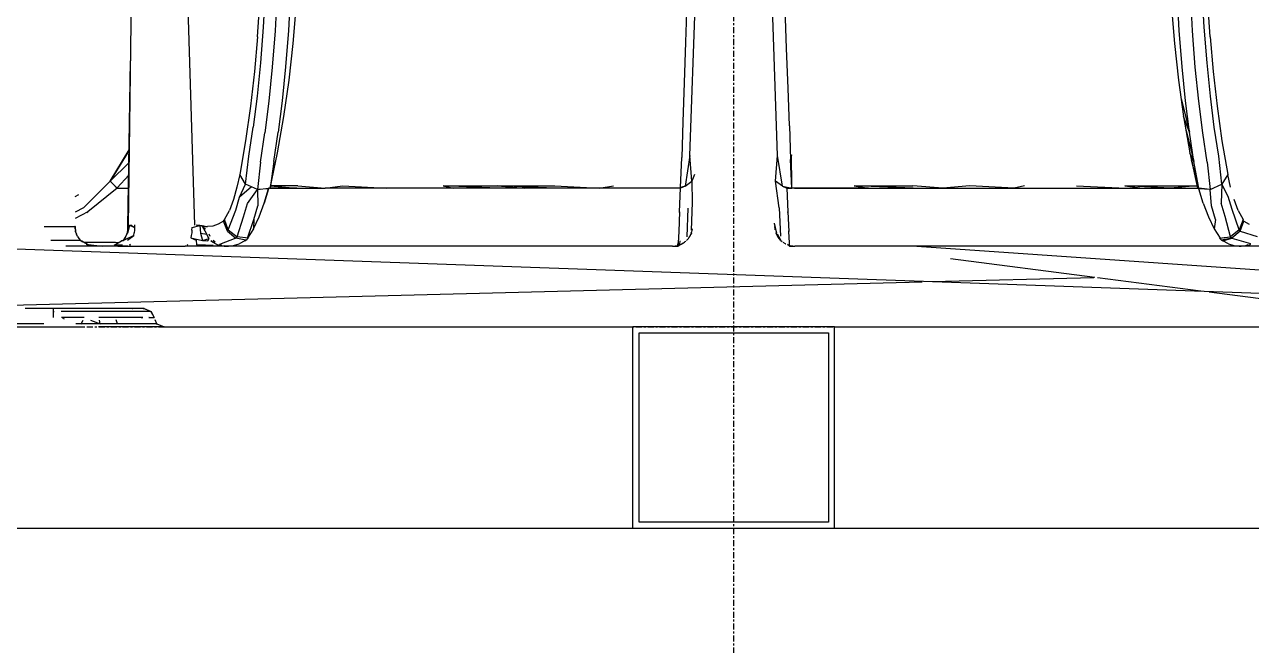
# Model space of a CAD drawing. Header units: millimetres. Extents: x -57554 to 16546, y 2142 to 98430.
# Drawn here: x -25948 to -25340, y 74134 to 74442 of the extents above; entities that cross this region are included whole.
import ezdxf

# ---------------------------------------------------------------- set-up
doc = ezdxf.new("R2010")
doc.units = ezdxf.units.MM
doc.linetypes.add('DXK_LINE_DOT3', pattern=[5.9187, 2.979, -0.9799, 0.9799, -0.9799])

msp = doc.modelspace()

# ---------------------------------------------------------------- linework, layer by layer
at = {"color": 1, "linetype": 'DXK_LINE_DOT3'}
for p, q in [((-25596.37, 71792.5), (-25596.37, 84292.5)), ((-32096.37, 74292.5), (-10096.37, 74292.5))]:
    msp.add_line(p, q, dxfattribs=at)
at = {"color": 2, "linetype": 'Continuous'}
for p, q in [((-25618.09, 74377.5), (-25614.45, 74481.91)), ((-25574.65, 74377.5), (-25578.29, 74481.9)), ((-25896.63, 74342.54), (-25895.03, 74465.35)), ((-25863.76, 74342.91), (-25867.41, 74465.22)), ((-25828.73, 74459.99), (-25829.74, 74441.15)), ((-25363, 74441.15), (-25364.01, 74459.99)), ((-25832.61, 74436.31), (-25831.52, 74453.32)), ((-25822.86, 74458.49), (-25823.89, 74439.23)), ((-25816.27, 74458.75), (-25817.31, 74439.49)), ((-25619.67, 74453.43), (-25620.28, 74433.58)), ((-25375.43, 74439.49), (-25376.46, 74458.75)), ((-25368.84, 74439.23), (-25369.88, 74458.49)), ((-25360.13, 74436.31), (-25361.22, 74453.32)), ((-25814.95, 74432.92), (-25813.46, 74450.76)), ((-25570.18, 74430.57), (-25570.88, 74450.55)), ((-25379.28, 74450.76), (-25377.79, 74432.92)), ((-25829.74, 74441.15), (-25831.12, 74423.45)), ((-25361.62, 74423.45), (-25363, 74441.15)), ((-25832.61, 74436.31), (-25834.13, 74419.1)), ((-25823.89, 74439.23), (-25825.3, 74421.2)), ((-25817.31, 74439.49), (-25818.71, 74421.46)), ((-25374.03, 74421.46), (-25375.43, 74439.49)), ((-25367.44, 74421.2), (-25368.84, 74439.23)), ((-25360.13, 74436.31), (-25358.61, 74419.1)), ((-25816.96, 74414.86), (-25814.95, 74432.92)), ((-25620.28, 74433.58), (-25620.91, 74413.42)), ((-25569.46, 74410.78), (-25570.18, 74430.57)), ((-25377.79, 74432.92), (-25375.78, 74414.86)), ((-25896.86, 74342.38), (-25895.56, 74424.46)), ((-25831.12, 74423.45), (-25832.79, 74406.88)), ((-25359.95, 74406.89), (-25361.62, 74423.45)), ((-25834.13, 74419.1), (-25836.08, 74401.84)), ((-25825.3, 74421.2), (-25827, 74404.35)), ((-25818.71, 74421.46), (-25820.41, 74404.62)), ((-25372.33, 74404.62), (-25374.03, 74421.46)), ((-25365.74, 74404.35), (-25367.44, 74421.2)), ((-25358.61, 74419.1), (-25356.66, 74401.84)), ((-25819.51, 74396.74), (-25816.96, 74414.86)), ((-25620.91, 74413.42), (-25621.56, 74394.05)), ((-25568.78, 74392.14), (-25569.46, 74410.78)), ((-25375.78, 74414.86), (-25373.23, 74396.74)), ((-25832.79, 74406.88), (-25834.73, 74391.44)), ((-25820.41, 74404.62), (-25822.38, 74388.94)), ((-25374.49, 74405.72), (-25370.36, 74388.94)), ((-25370.36, 74388.94), (-25372.33, 74404.62)), ((-25358.01, 74391.44), (-25359.95, 74406.89)), ((-25836.08, 74401.84), (-25838.5, 74384.73)), ((-25827, 74404.35), (-25828.97, 74388.67)), ((-25363.77, 74388.67), (-25365.74, 74404.35)), ((-25356.66, 74401.84), (-25354.24, 74384.73)), ((-25822.62, 74378.77), (-25819.51, 74396.74)), ((-25621.56, 74394.05), (-25622.17, 74376.42)), ((-25370.36, 74388.94), (-25373.23, 74396.74)), ((-25373.23, 74396.74), (-25370.12, 74378.77)), ((-25836.9, 74377.1), (-25834.73, 74391.44)), ((-25831.17, 74374.13), (-25828.97, 74388.67)), ((-25824.58, 74374.39), (-25822.38, 74388.94)), ((-25568.78, 74392.14), (-25568.15, 74375.43)), ((-25372.04, 74389.83), (-25368.16, 74374.39)), ((-25368.16, 74374.39), (-25370.36, 74388.94)), ((-25361.57, 74374.13), (-25363.77, 74388.67)), ((-25355.84, 74377.1), (-25358.01, 74391.44)), ((-25905.69, 74364.71), (-25896.26, 74380.23)), ((-25896.26, 74380.09), (-25905.69, 74364.71)), ((-25838.5, 74384.73), (-25841.43, 74368.04)), ((-25354.24, 74384.73), (-25351.31, 74368.04)), ((-25838.52, 74363.19), (-25836.9, 74377.1)), ((-25831.17, 74374.13), (-25832.65, 74360.56)), ((-25826.33, 74361.26), (-25822.62, 74378.77)), ((-25824.58, 74374.39), (-25826.33, 74361.26)), ((-25622.81, 74361.53), (-25622.17, 74376.42)), ((-25618.09, 74377.5), (-25620.5, 74362.26)), ((-25617.11, 74364.71), (-25618.09, 74377.5)), ((-25575.62, 74364.71), (-25574.65, 74377.5)), ((-25572.24, 74362.26), (-25574.65, 74377.5)), ((-25567.76, 74377.79), (-25568.15, 74375.43)), ((-25567.6, 74361.27), (-25568.15, 74375.43)), ((-25567.64, 74362.42), (-25567.76, 74377.79)), ((-25370.12, 74378.77), (-25366.41, 74361.26)), ((-25368.16, 74374.39), (-25370.12, 74378.77)), ((-25369.55, 74376.11), (-25366.41, 74361.26)), ((-25365.63, 74361.18), (-25369.33, 74375.03)), ((-25365.63, 74361.18), (-25368.16, 74374.39)), ((-25361.57, 74374.13), (-25360.09, 74360.56)), ((-25354.22, 74363.19), (-25355.84, 74377.1)), ((-25905.69, 74364.71), (-25896.36, 74373.8)), ((-25841.43, 74368.04), (-25842.83, 74361.67)), ((-25838.52, 74363.19), (-25841.43, 74368.04)), ((-25615.8, 74368.04), (-25617.11, 74364.71)), ((-25351.31, 74368.04), (-25354.22, 74363.19)), ((-25349.92, 74361.68), (-25351.31, 74368.04)), ((-25905.69, 74364.71), (-25918.93, 74351.52)), ((-25903.16, 74362.26), (-25905.69, 74364.71)), ((-25902.27, 74361.24), (-25903.16, 74362.26)), ((-25903.16, 74362.26), (-25902.02, 74361.26)), ((-25896.46, 74367.71), (-25902.14, 74361.37)), ((-25841.51, 74356.81), (-25838.52, 74363.19)), ((-25835.58, 74361.88), (-25841.51, 74356.81)), ((-25832.65, 74360.56), (-25838.52, 74363.19)), ((-25812.66, 74362.37), (-25826.08, 74362.43)), ((-25826.08, 74362.43), (-25813.03, 74361.26)), ((-25812.66, 74362.37), (-25799.07, 74361.26)), ((-25799.07, 74361.26), (-25790.42, 74362.37)), ((-25790.42, 74362.37), (-25768.63, 74361.26)), ((-25713.63, 74361.26), (-25740.56, 74362.37)), ((-25740.56, 74362.37), (-25685.16, 74362.37)), ((-25740.56, 74362.37), (-25735.47, 74361.26)), ((-25685.32, 74361.26), (-25713.43, 74362.37)), ((-25713.43, 74362.37), (-25700.13, 74361.26)), ((-25685.16, 74362.37), (-25663.16, 74361.26)), ((-25663.16, 74361.26), (-25656.04, 74362.37)), ((-25620.5, 74362.26), (-25622.81, 74361.53)), ((-25620.5, 74362.26), (-25622.73, 74361.24)), ((-25620.5, 74362.26), (-25617.11, 74364.71)), ((-25617.11, 74364.71), (-25616.97, 74354.05)), ((-25572.24, 74362.26), (-25575.62, 74364.71)), ((-25573.77, 74351.52), (-25575.62, 74364.71)), ((-25572.24, 74362.26), (-25570.01, 74361.24)), ((-25572.24, 74362.26), (-25567.6, 74361.27)), ((-25507.41, 74361.26), (-25536.69, 74362.37)), ((-25536.69, 74362.37), (-25507.58, 74362.37)), ((-25536.69, 74362.37), (-25529.58, 74361.26)), ((-25492.61, 74361.26), (-25507.58, 74362.37)), ((-25479.31, 74362.37), (-25492.61, 74361.26)), ((-25457.27, 74361.26), (-25479.31, 74362.37)), ((-25452.18, 74362.37), (-25457.27, 74361.26)), ((-25426.43, 74362.37), (-25401.9, 74361.26)), ((-25379.71, 74361.26), (-25402.32, 74362.37)), ((-25402.32, 74362.37), (-25380.08, 74362.37)), ((-25402.32, 74362.37), (-25393.67, 74361.26)), ((-25380.08, 74362.37), (-25366.66, 74362.43)), ((-25366.66, 74362.43), (-25379.71, 74361.26)), ((-25360.09, 74360.56), (-25354.22, 74363.19)), ((-25354.22, 74363.19), (-25354.64, 74353.84)), ((-25354.22, 74363.19), (-25353.79, 74363.91)), ((-25351.09, 74357.01), (-25354.22, 74363.19)), ((-25921.4, 74357.85), (-25923.15, 74356.9)), ((-25902.27, 74361.24), (-25916.74, 74349.44)), ((-25902.02, 74361.26), (-25902.27, 74361.24)), ((-25902.02, 74361.26), (-25901.82, 74361.26)), ((-25901.82, 74361.26), (-25896.56, 74361.26)), ((-25842.83, 74361.67), (-25844.52, 74355.61)), ((-25843.4, 74350.34), (-25841.51, 74356.81)), ((-25837.59, 74353.58), (-25832.65, 74360.56)), ((-25832.65, 74360.56), (-25827.11, 74361.18)), ((-25827.13, 74360.96), (-25832.65, 74360.56)), ((-25832.65, 74360.56), (-25832.47, 74352.39)), ((-25829.27, 74353.77), (-25827.13, 74360.96)), ((-25827.1, 74360.96), (-25829.27, 74353.77)), ((-25826.33, 74361.26), (-25827.11, 74361.18)), ((-25826.33, 74361.26), (-25827.1, 74360.96)), ((-25813.03, 74361.26), (-25826.33, 74361.26)), ((-25826.33, 74361.26), (-25799.07, 74361.26)), ((-25625.14, 74361.26), (-25799.07, 74361.26)), ((-25622.72, 74361.33), (-25663.16, 74361.26)), ((-25625.14, 74361.27), (-25656.2, 74361.26)), ((-25625.14, 74361.33), (-25625.14, 74361.27)), ((-25624.86, 74361.33), (-25625.14, 74361.27)), ((-25625.14, 74361.27), (-25625.14, 74361.33)), ((-25622.73, 74361.24), (-25625.14, 74361.26)), ((-25623.23, 74349.49), (-25622.73, 74361.24)), ((-25622.72, 74361.33), (-25622.72, 74361.56)), ((-25570.01, 74361.24), (-25567.6, 74361.27)), ((-25529.58, 74361.26), (-25570.01, 74361.24)), ((-25570.01, 74361.24), (-25569.51, 74349.44)), ((-25536.54, 74361.26), (-25567.6, 74361.26)), ((-25566.29, 74361.27), (-25529.58, 74361.26)), ((-25529.58, 74361.26), (-25366.41, 74361.26)), ((-25366.41, 74361.26), (-25365.63, 74361.18)), ((-25365.64, 74360.96), (-25366.41, 74361.26)), ((-25360.09, 74360.56), (-25365.64, 74360.96)), ((-25363.48, 74353.79), (-25365.64, 74360.96)), ((-25360.09, 74360.56), (-25365.63, 74361.18)), ((-25360.09, 74360.56), (-25359.28, 74360.92)), ((-25359.46, 74352.42), (-25360.09, 74360.56)), ((-25349.19, 74350.56), (-25351.09, 74357.01)), ((-25918.93, 74351.52), (-25923.04, 74349.36)), ((-25848.99, 74345.63), (-25846.55, 74350.13)), ((-25847.08, 74340.49), (-25843.4, 74350.34)), ((-25844.52, 74355.61), (-25846.55, 74350.13)), ((-25839.54, 74346.92), (-25837.59, 74353.58)), ((-25834.44, 74345.66), (-25832.47, 74352.39)), ((-25831.78, 74347.03), (-25829.27, 74353.77)), ((-25619.2, 74351.33), (-25619.69, 74337.13)), ((-25616.97, 74354.05), (-25617.45, 74340.33)), ((-25573.77, 74351.52), (-25573.27, 74337.35)), ((-25363.48, 74353.79), (-25360.97, 74347.06)), ((-25357.48, 74345.69), (-25359.46, 74352.42)), ((-25352.69, 74347.21), (-25354.64, 74353.84)), ((-25345.66, 74340.49), (-25349.19, 74350.56)), ((-25346.19, 74350.14), (-25348.23, 74355.64)), ((-25346.19, 74350.14), (-25343.75, 74345.63)), ((-25916.74, 74349.44), (-25922.98, 74346.14)), ((-25917.27, 74349.16), (-25916.74, 74349.44)), ((-25849.42, 74344.81), (-25852.04, 74343.33)), ((-25849.42, 74344.81), (-25849.1, 74345.35)), ((-25849.24, 74345.08), (-25849.42, 74344.81)), ((-25847.5, 74339.82), (-25849.42, 74344.81)), ((-25849.1, 74345.35), (-25849.24, 74345.08)), ((-25848.99, 74345.63), (-25849.1, 74345.35)), ((-25847.08, 74340.49), (-25848.99, 74345.63)), ((-25842.72, 74337.05), (-25839.54, 74346.92)), ((-25837.61, 74336.41), (-25834.44, 74345.66)), ((-25834.6, 74341.07), (-25831.78, 74347.03)), ((-25834.44, 74345.66), (-25834.6, 74341.07)), ((-25623.23, 74349.49), (-25623.7, 74339.75)), ((-25623.25, 74349.17), (-25623.23, 74349.49)), ((-25574.94, 74338.89), (-25576.09, 74343.89)), ((-25574.95, 74338.91), (-25576.09, 74343.76)), ((-25569.49, 74349.16), (-25569.51, 74349.44)), ((-25569.51, 74349.44), (-25569.03, 74339.71)), ((-25360.97, 74347.06), (-25358.15, 74341.08)), ((-25357.48, 74345.69), (-25358.15, 74341.08)), ((-25350.02, 74337.05), (-25352.69, 74347.21)), ((-25343.75, 74345.63), (-25345.66, 74340.49)), ((-25345.24, 74339.82), (-25343.32, 74344.81)), ((-25343.64, 74345.35), (-25343.75, 74345.63)), ((-25343.32, 74344.81), (-25343.5, 74345.08)), ((-25343.32, 74344.81), (-25340.7, 74343.33)), ((-25938.35, 74342.15), (-25923.22, 74342.15)), ((-25923.04, 74342.22), (-25923.22, 74342.15)), ((-25923.1, 74340.88), (-25923.04, 74342.22)), ((-25922.94, 74342.3), (-25923.04, 74342.22)), ((-25923.04, 74342.22), (-25922.83, 74339.63)), ((-25922.81, 74339.63), (-25922.85, 74340.19)), ((-25922.83, 74339.63), (-25922.41, 74338.43)), ((-25921.85, 74337.3), (-25922.41, 74338.43)), ((-25899.14, 74335.33), (-25897.03, 74338.83)), ((-25893.95, 74337.8), (-25899.14, 74335.33)), ((-25897.37, 74338.43), (-25897.86, 74337.45)), ((-25897.37, 74338.43), (-25896.98, 74339.57)), ((-25897.17, 74335.49), (-25893.95, 74337.8)), ((-25896.07, 74342.7), (-25897.03, 74338.83)), ((-25897.03, 74338.83), (-25896.79, 74342.46)), ((-25896.94, 74340.19), (-25896.86, 74342.38)), ((-25896.63, 74342.54), (-25896.39, 74342.62)), ((-25896.63, 74342.54), (-25896.39, 74342.62)), ((-25895.68, 74342.78), (-25896.07, 74342.7)), ((-25893.57, 74341.67), (-25896.07, 74342.7)), ((-25895.23, 74342.85), (-25895.68, 74342.78)), ((-25895.23, 74342.85), (-25893.57, 74341.67)), ((-25893.95, 74337.8), (-25893.77, 74339.04)), ((-25893.64, 74340.33), (-25893.77, 74339.04)), ((-25893.57, 74341.67), (-25893.64, 74340.33)), ((-25893.56, 74343.02), (-25893.57, 74341.67)), ((-25865.44, 74337.8), (-25865.68, 74336.66)), ((-25865.25, 74339.04), (-25865.44, 74337.8)), ((-25865.12, 74340.33), (-25865.25, 74339.04)), ((-25865.12, 74340.33), (-25865.05, 74341.67)), ((-25865.05, 74341.67), (-25861.19, 74342.62)), ((-25862.45, 74342.78), (-25863.1, 74342.85)), ((-25861.81, 74342.7), (-25862.45, 74342.78)), ((-25861.19, 74342.62), (-25861.81, 74342.7)), ((-25861.19, 74342.62), (-25860.61, 74342.54)), ((-25860.61, 74342.54), (-25861.19, 74342.62)), ((-25861.19, 74342.62), (-25860.89, 74338.83)), ((-25860.89, 74338.83), (-25859.9, 74335.33)), ((-25860.89, 74338.83), (-25857.75, 74338.4)), ((-25860.08, 74342.46), (-25860.61, 74342.54)), ((-25857.75, 74338.4), (-25860.08, 74342.46)), ((-25859.6, 74342.38), (-25860.08, 74342.46)), ((-25860.08, 74342.46), (-25858.45, 74340.88)), ((-25859.18, 74342.3), (-25859.6, 74342.38)), ((-25858.84, 74342.22), (-25859.18, 74342.3)), ((-25858.57, 74342.15), (-25858.84, 74342.22)), ((-25858.57, 74342.15), (-25857.39, 74342.15)), ((-25857.2, 74337.3), (-25857.76, 74338.43)), ((-25854.71, 74342.45), (-25857.39, 74342.15)), ((-25856.02, 74337.3), (-25856.58, 74338.43)), ((-25852.04, 74343.33), (-25854.71, 74342.45)), ((-25847.5, 74339.82), (-25847.08, 74340.49)), ((-25847.5, 74339.82), (-25843.43, 74336.37)), ((-25847.08, 74340.49), (-25842.72, 74337.05)), ((-25834.6, 74341.07), (-25837.58, 74336.4)), ((-25623.7, 74339.75), (-25624.01, 74334.1)), ((-25617.92, 74337.74), (-25618.16, 74337.3)), ((-25617.99, 74337.68), (-25617.61, 74338.48)), ((-25617.57, 74338.43), (-25617.67, 74338.24)), ((-25617.36, 74338.96), (-25617.57, 74338.43)), ((-25617.57, 74338.43), (-25617.52, 74338.57)), ((-25617.43, 74338.88), (-25617.16, 74339.75)), ((-25617.12, 74339.63), (-25616.97, 74340.26)), ((-25617.04, 74340.15), (-25616.88, 74341.1)), ((-25575.9, 74340.88), (-25576.03, 74342.15)), ((-25575.81, 74340.48), (-25575.86, 74340.68)), ((-25575.5, 74339.32), (-25575.62, 74339.63)), ((-25575.17, 74338.43), (-25575.36, 74338.94)), ((-25574.58, 74337.3), (-25575.17, 74338.43)), ((-25573.08, 74335.49), (-25574.64, 74338.33)), ((-25572.98, 74335.31), (-25574.39, 74337.48)), ((-25569.03, 74339.71), (-25569.05, 74340.1)), ((-25568.73, 74334.09), (-25569.03, 74339.71)), ((-25358.15, 74341.08), (-25355.15, 74336.4)), ((-25345.66, 74340.49), (-25350.02, 74337.05)), ((-25345.24, 74339.82), (-25349.31, 74336.37)), ((-25345.24, 74339.82), (-25345.66, 74340.49)), ((-25345.24, 74339.82), (-25336.72, 74337.3)), ((-25992.01, 74332.5), (-24994.51, 74297)), ((-25920.36, 74335.31), (-25935.1, 74335.31)), ((-25901.96, 74332.5), (-25927.71, 74332.5)), ((-25921.85, 74337.3), (-25921.16, 74336.25)), ((-25921.16, 74336.25), (-25920.36, 74335.31)), ((-25919.44, 74334.48), (-25920.36, 74335.31)), ((-25920.36, 74335.31), (-25919.72, 74335.16)), ((-25919.72, 74335.16), (-25916.11, 74333.02)), ((-25918.47, 74334.42), (-25903.02, 74334.42)), ((-25916.21, 74332.82), (-25917.35, 74333.23)), ((-25916.62, 74333.32), (-25909.49, 74332.5)), ((-25896.97, 74332.5), (-25912.94, 74332.5)), ((-25903.67, 74333.02), (-25900.06, 74335.16)), ((-25903.67, 74333.02), (-25902.36, 74333.1)), ((-25903.02, 74334.42), (-25901.61, 74334.24)), ((-25902.36, 74333.1), (-25899.54, 74333.18)), ((-25901.96, 74332.5), (-25896.97, 74332.5)), ((-25900.06, 74335.16), (-25899.14, 74335.33)), ((-25899.43, 74335.31), (-25900.06, 74335.16)), ((-25898.62, 74336.25), (-25899.43, 74335.31)), ((-25899.14, 74335.33), (-25899.43, 74335.31)), ((-25898.14, 74336.99), (-25898.62, 74336.25)), ((-25896.97, 74332.5), (-25868.45, 74332.5)), ((-25896.06, 74332.86), (-25895.62, 74333.31)), ((-25895.68, 74333.25), (-25896.06, 74332.86)), ((-25895.62, 74333.31), (-25895.68, 74333.25)), ((-25849.18, 74332.5), (-25868.45, 74332.5)), ((-25867.54, 74332.86), (-25867.1, 74333.31)), ((-25867.16, 74333.25), (-25867.54, 74332.86)), ((-25867.1, 74333.31), (-25867.16, 74333.25)), ((-25865.68, 74336.66), (-25862.97, 74335.49)), ((-25865.68, 74336.66), (-25859.9, 74335.33)), ((-25862.97, 74335.49), (-25862.81, 74333.18)), ((-25862.81, 74333.18), (-25858.4, 74333.1)), ((-25859.9, 74335.33), (-25856.52, 74336.25)), ((-25859.9, 74335.33), (-25857.23, 74335.16)), ((-25858.4, 74333.1), (-25854.57, 74333.02)), ((-25857.23, 74335.16), (-25856.52, 74336.25)), ((-25856.52, 74336.25), (-25857.2, 74337.3)), ((-25855.71, 74335.31), (-25855.4, 74335.03)), ((-25855.71, 74335.31), (-25854.79, 74334.48)), ((-25855.4, 74335.03), (-25854.79, 74334.48)), ((-25853.78, 74333.78), (-25854.79, 74334.48)), ((-25853.61, 74334.48), (-25854.52, 74335.31)), ((-25852.7, 74333.23), (-25853.78, 74333.78)), ((-25852.7, 74333.23), (-25851.96, 74332.97)), ((-25851.56, 74332.82), (-25852.7, 74333.23)), ((-25849.18, 74332.5), (-25852.23, 74332.5)), ((-25851.96, 74332.97), (-25851.56, 74332.82)), ((-25850.38, 74332.58), (-25851.56, 74332.82)), ((-25843.43, 74336.37), (-25851.52, 74333.23)), ((-25850.38, 74332.82), (-25851.52, 74333.23)), ((-25850.38, 74332.58), (-25849.18, 74332.5)), ((-25849.2, 74332.58), (-25844.44, 74332.79)), ((-25849.2, 74332.58), (-25848, 74332.5)), ((-25847.01, 74332.5), (-25849.2, 74332.58)), ((-25849.18, 74332.5), (-25848, 74332.5)), ((-25626.7, 74332.5), (-25848, 74332.5)), ((-25848, 74332.5), (-25847.01, 74332.5)), ((-25847.01, 74332.5), (-25844.44, 74332.79)), ((-25844.44, 74332.79), (-25841.74, 74333.65)), ((-25842.72, 74337.05), (-25843.43, 74336.37)), ((-25838.37, 74335.46), (-25843.43, 74336.37)), ((-25837.25, 74336.36), (-25842.72, 74337.05)), ((-25838.93, 74335.11), (-25841.74, 74333.65)), ((-25838.93, 74335.11), (-25838.37, 74335.46)), ((-25838.37, 74335.46), (-25837.93, 74335.75)), ((-25837.93, 74335.75), (-25837.56, 74336.06)), ((-25837.56, 74336.06), (-25837.25, 74336.36)), ((-25626.7, 74332.5), (-25667.16, 74332.5)), ((-25626.7, 74332.5), (-25625.43, 74332.58)), ((-25626.7, 74332.5), (-25624.09, 74332.5)), ((-25625.43, 74332.58), (-25624.17, 74332.82)), ((-25622.96, 74333.23), (-25624.17, 74332.82)), ((-25624.09, 74332.5), (-25624.17, 74332.82)), ((-25624.13, 74333.12), (-25624.01, 74334.1)), ((-25624.09, 74332.5), (-25622.96, 74333.23)), ((-25624.09, 74332.5), (-25624.07, 74332.86)), ((-25623.24, 74333.33), (-25624.01, 74334.1)), ((-25623.09, 74333.37), (-25623.03, 74335.04)), ((-25623.09, 74333.18), (-25622.96, 74333.23)), ((-25622.96, 74333.23), (-25622.51, 74333.43)), ((-25622.49, 74333.51), (-25621.4, 74334.17)), ((-25622.06, 74333.66), (-25621.8, 74333.78)), ((-25621.8, 74333.78), (-25620.73, 74334.48)), ((-25620.73, 74334.48), (-25620.44, 74334.71)), ((-25620.36, 74334.8), (-25620.19, 74334.96)), ((-25619.76, 74335.31), (-25618.89, 74336.25)), ((-25618.89, 74336.25), (-25618.63, 74336.61)), ((-25618.68, 74336.59), (-25618.23, 74337.29)), ((-25618.16, 74337.3), (-25618.31, 74337.08)), ((-25573.84, 74336.25), (-25574.58, 74337.3)), ((-25572.98, 74335.31), (-25573.84, 74336.25)), ((-25572.98, 74335.31), (-25572.38, 74334.79)), ((-25572.01, 74334.48), (-25570.94, 74333.78)), ((-25570.68, 74333.66), (-25570.5, 74333.57)), ((-25568.65, 74332.5), (-25569.78, 74333.23)), ((-25569.78, 74333.23), (-25568.57, 74332.82)), ((-25568.68, 74333.14), (-25568.73, 74334.09)), ((-25567.31, 74332.58), (-25568.65, 74332.5)), ((-25568.65, 74332.5), (-25566.04, 74332.5)), ((-25568.57, 74332.82), (-25567.31, 74332.58)), ((-25330.05, 74332.5), (-25566.04, 74332.5)), ((-25505.55, 74332.5), (-25318.57, 74319.51)), ((-25355.49, 74336.36), (-25351.5, 74336.86)), ((-25355.49, 74336.36), (-25353.05, 74336.67)), ((-25355.49, 74336.36), (-25355.18, 74336.06)), ((-25355.18, 74336.06), (-25354.81, 74335.75)), ((-25354.81, 74335.75), (-25354.37, 74335.46)), ((-25349.31, 74336.37), (-25354.37, 74335.46)), ((-25354.37, 74335.46), (-25353.81, 74335.11)), ((-25353.81, 74335.11), (-25349.31, 74336.37)), ((-25351, 74333.65), (-25353.81, 74335.11)), ((-25353.05, 74336.67), (-25350.02, 74337.05)), ((-25351, 74333.65), (-25348.3, 74332.79)), ((-25349.31, 74336.37), (-25350.02, 74337.05)), ((-25349.31, 74336.37), (-25340.14, 74333.78)), ((-25348.3, 74332.79), (-25345.73, 74332.5)), ((-25345.73, 74332.5), (-25344.74, 74332.5)), ((-25342.36, 74332.82), (-25341.22, 74333.23)), ((-25342.36, 74332.82), (-25342.08, 74332.93)), ((-25342.08, 74332.93), (-25341.22, 74333.23)), ((-25340.04, 74333.23), (-25341.18, 74332.82)), ((-25417.34, 74316.98), (-25488.82, 74326.22)), ((-26022.38, 74301.5), (-25502.84, 74314.79)), ((-25498, 74314.92), (-25417.7, 74316.97)), ((-25364.64, 74310.17), (-25415.98, 74316.81)), ((-25297.52, 74301.5), (-25360.56, 74309.64)), ((-25888.9, 74301.5), (-25947.8, 74301.5)), ((-25933.87, 74301.35), (-25933.87, 74301.46)), ((-25933.87, 74301.16), (-25933.87, 74301.35)), ((-25933.87, 74300.91), (-25933.87, 74301.16)), ((-25894.6, 74301.5), (-25894.38, 74301.5)), ((-25891.18, 74301.5), (-25891.08, 74301.5)), ((-25889.33, 74301.5), (-25889.26, 74301.5)), ((-25889.26, 74301.5), (-25888.9, 74301.5)), ((-25888.9, 74301.5), (-25885.43, 74300.03)), ((-25888.9, 74301.5), (-25885.49, 74300.03)), ((-25933.87, 74300.59), (-25933.87, 74300.91)), ((-25933.87, 74300.21), (-25933.87, 74300.59)), ((-25933.87, 74300.21), (-25933.87, 74300.03)), ((-25933.87, 74299.77), (-25933.87, 74300.21)), ((-25933.87, 74300.03), (-25933.87, 74299.77)), ((-25933.87, 74299.28), (-25933.87, 74299.77)), ((-25933.87, 74298.75), (-25933.87, 74299.28)), ((-25933.87, 74298.19), (-25933.87, 74298.75)), ((-25933.87, 74297.6), (-25933.87, 74298.19)), ((-25933.87, 74297), (-25933.87, 74297.6)), ((-25885.66, 74300.03), (-25929.98, 74300.03)), ((-25918.52, 74297), (-25929.88, 74297)), ((-25929.3, 74296.71), (-25928.45, 74296.39)), ((-25920, 74293.96), (-25919.1, 74295.81)), ((-25915.43, 74295.81), (-25910.61, 74293.96)), ((-25889.49, 74297), (-25911.31, 74297)), ((-25910.61, 74293.96), (-25911.04, 74295.81)), ((-25902.11, 74293.96), (-25902.7, 74295.82)), ((-25890.31, 74297), (-25889.49, 74297)), ((-25886.35, 74297), (-25886.46, 74297)), ((-25886.46, 74297), (-25883.9, 74297)), ((-25885.66, 74300.03), (-25885.49, 74300.03)), ((-25885.49, 74300.03), (-25883.9, 74297)), ((-25885.49, 74300.03), (-25885.43, 74300.03)), ((-25885.43, 74300.03), (-25883.9, 74297)), ((-25884.36, 74297), (-25883.9, 74297)), ((-25883.87, 74296.93), (-25883.9, 74297)), ((-25883.87, 74296.93), (-25883.9, 74297)), ((-25882.61, 74293.96), (-25883.4, 74295.82)), ((-25882.56, 74293.96), (-25883.38, 74295.82)), ((-26296.37, 74292.5), (-25919.08, 74292.5)), ((-25938.61, 74293.96), (-26106.9, 74293.96)), ((-25882.82, 74293.96), (-25922.78, 74293.96)), ((-25919.87, 74293.74), (-25920, 74293.96)), ((-25878.92, 74292.5), (-25911.42, 74292.5)), ((-25886.07, 74292.5), (-25885.08, 74292.5)), ((-25882.82, 74293.96), (-25882.61, 74293.96)), ((-25882.61, 74293.96), (-25878.92, 74292.5)), ((-25881.74, 74292.5), (-25881.66, 74292.5)), ((-25879.67, 74292.5), (-25879.45, 74292.5)), ((-25879.45, 74292.5), (-25878.92, 74292.5)), ((-25878.92, 74292.5), (-25646.37, 74292.5)), ((-25646.37, 74192.5), (-25646.37, 74292.5)), ((-25546.37, 74292.5), (-25646.37, 74292.5)), ((-25643.37, 74195.5), (-25643.37, 74289.5)), ((-25643.37, 74289.5), (-25549.37, 74289.5)), ((-25549.37, 74289.5), (-25549.37, 74195.5)), ((-25546.37, 74192.5), (-25546.37, 74292.5)), ((-25546.37, 74292.5), (-25313.81, 74292.5)), ((-26296.37, 74192.5), (-25646.37, 74192.5)), ((-25646.37, 74192.5), (-25546.37, 74192.5)), ((-25549.37, 74195.5), (-25643.37, 74195.5)), ((-25546.37, 74192.5), (-24896.37, 74192.5))]:
    msp.add_line(p, q, dxfattribs=at)

doc.saveas('drawing.dxf')
